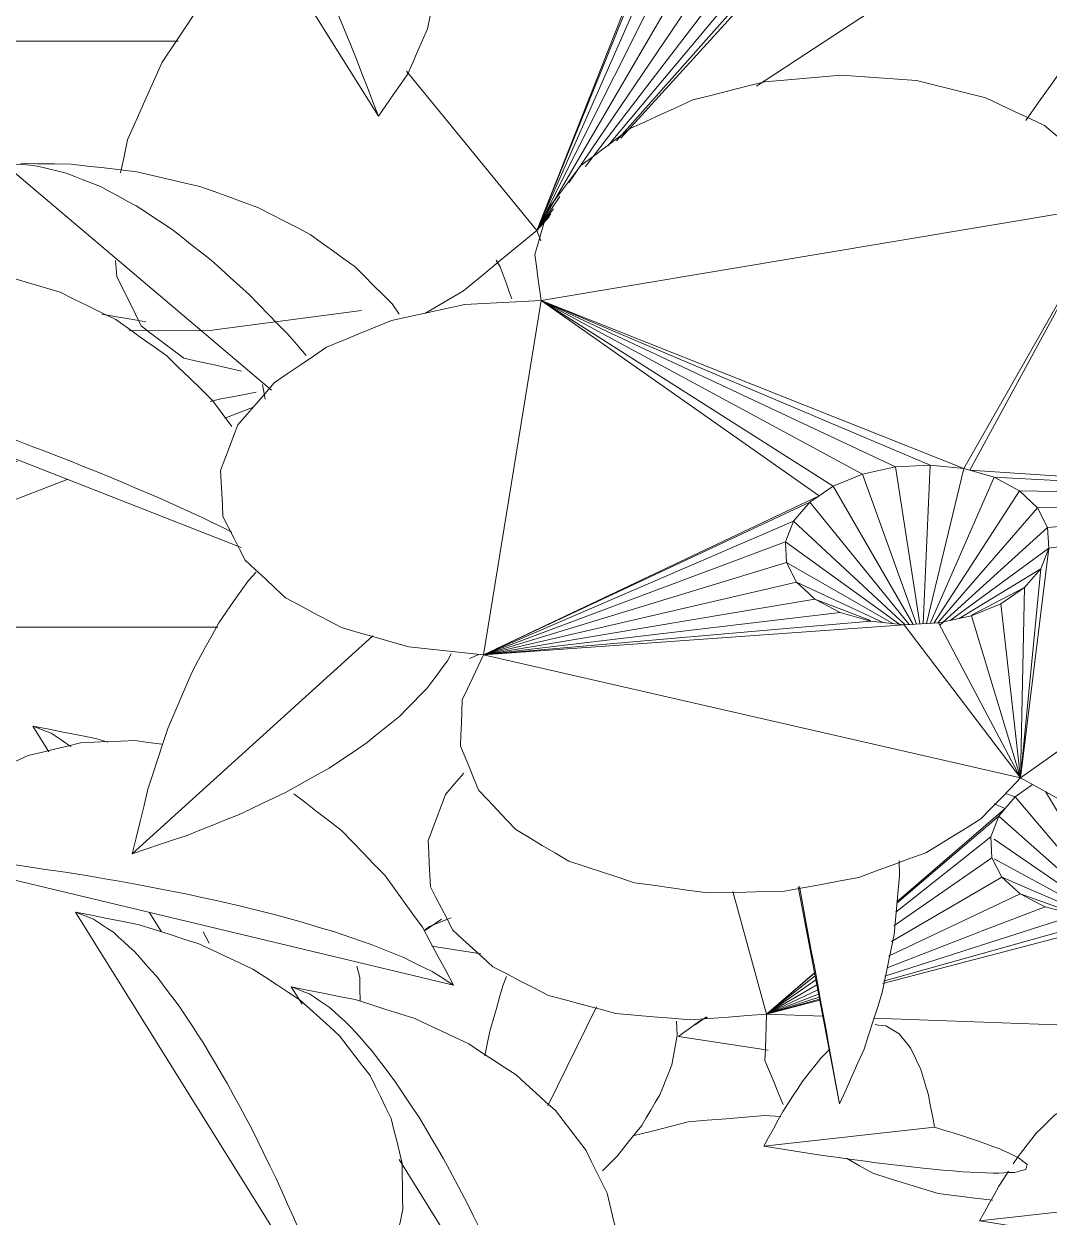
# Model space of a CAD drawing. Header units: metres. Extents: x 10.2 to 20.8, y -0.2 to 6.6.
# Drawn here: x 14.4222 to 14.4873, y 2.7453 to 2.8211 of the extents above; entities that cross this region are included whole.
import ezdxf

# ---------------------------------------------------------------- set-up
doc = ezdxf.new("R2010")
doc.units = ezdxf.units.M
for name, color, linetype, lineweight in [('Importações nas famílias', 250, 'Continuous', 5), ('Quadro estrutural', 7, 'Continuous', 5), ('Vegetação', 7, 'Continuous', 5)]:
    doc.layers.add(name, color=color, linetype=linetype, lineweight=lineweight)

# ---------------------------------------------------------------- blocks, each defined once
blk = doc.blocks.new('Planta_pergolado_12200 - plantas pergolado_skp_-V4187-Corte 3')
at = {"layer": 'Importações nas famílias'}
blk.add_line((14.450506, 2.780771), (14.4511, 2.78104), dxfattribs=at)
blk = doc.blocks.new('Planta_pergolado_12200 - plantas pergolado_skp_Component_12-V4427-Corte 3')
at = {"layer": 'Importações nas famílias'}
for p, q in [((14.439179, 2.759907), (14.439867, 2.758804)), ((14.446025, 2.748934), (14.45543, 2.73386))]:
    blk.add_line(p, q, dxfattribs=at)
at = {"layer": 'Importações nas famílias', "flags": 128}
for points in [[(14.443229, 2.759109), (14.442217, 2.759308), (14.441204, 2.759508), (14.440192, 2.759707), (14.439179, 2.759907)], [(14.439179, 2.759907), (14.439468, 2.759796), (14.439756, 2.759685), (14.440045, 2.759574), (14.440333, 2.759463)], [(14.440333, 2.759463), (14.440647, 2.759253), (14.440961, 2.759044), (14.441274, 2.758834), (14.441588, 2.758625)], [(14.447017, 2.75789), (14.44607, 2.758195), (14.445123, 2.7585), (14.444176, 2.758804), (14.443229, 2.759109)], [(14.441588, 2.758625), (14.441923, 2.758319), (14.442258, 2.758013), (14.442593, 2.757707), (14.442929, 2.757401)], [(14.442929, 2.757401), (14.443282, 2.757003), (14.443635, 2.756604), (14.443988, 2.756205), (14.444341, 2.755807)], [(14.450453, 2.75628), (14.449594, 2.756683), (14.448735, 2.757085), (14.447876, 2.757488), (14.447017, 2.75789)], [(14.444341, 2.755807), (14.444708, 2.75532), (14.445075, 2.754833), (14.445441, 2.754345), (14.445808, 2.753858)], [(14.453457, 2.754316), (14.452706, 2.754807), (14.451955, 2.755298), (14.451204, 2.755789), (14.450453, 2.75628)], [(14.455959, 2.752044), (14.455334, 2.752612), (14.454708, 2.75318), (14.454083, 2.753748), (14.453457, 2.754316)], [(14.445808, 2.753858), (14.446185, 2.753288), (14.446562, 2.752718), (14.446939, 2.752148), (14.447316, 2.751578)], [(14.4579, 2.749517), (14.457415, 2.750148), (14.45693, 2.75078), (14.456445, 2.751412), (14.455959, 2.752044)], [(14.447316, 2.751578), (14.447698, 2.750931), (14.44808, 2.750284), (14.448463, 2.749638), (14.448845, 2.748991)], [(14.448845, 2.748991), (14.449229, 2.748275), (14.449613, 2.747558), (14.449997, 2.746842), (14.450381, 2.746126)], [(14.459235, 2.746794), (14.458901, 2.747475), (14.458567, 2.748155), (14.458234, 2.748836), (14.4579, 2.749517)], [(14.459931, 2.74394), (14.459757, 2.744654), (14.459583, 2.745367), (14.459409, 2.746081), (14.459235, 2.746794)], [(14.450381, 2.746126), (14.450762, 2.745348), (14.451143, 2.74457), (14.451524, 2.743792), (14.451905, 2.743015)], [(14.459973, 2.741022), (14.459963, 2.741751), (14.459952, 2.742481), (14.459942, 2.743211), (14.459931, 2.74394)], [(14.451905, 2.743015), (14.452279, 2.742184), (14.452653, 2.741353), (14.453026, 2.740523), (14.4534, 2.739692)], [(14.45936, 2.738107), (14.459513, 2.738836), (14.459667, 2.739564), (14.45982, 2.740293), (14.459973, 2.741022)], [(14.4534, 2.739692), (14.453763, 2.738818), (14.454126, 2.737943), (14.454488, 2.737069), (14.454851, 2.736195)], [(14.458733, 2.736686), (14.459046, 2.737396), (14.45936, 2.738107)], [(14.454851, 2.736195), (14.455198, 2.735286), (14.455546, 2.734378)]]:
    blk.add_lwpolyline(points, dxfattribs=at)
blk = doc.blocks.new('Planta_pergolado_12200 - plantas pergolado_skp_Component_12-V4428-Corte 3')
at = {"layer": 'Importações nas famílias'}
for p, q in [((14.485341, 2.749126), (14.485038, 2.748658)), ((14.493747, 2.746245), (14.4829, 2.745032))]:
    blk.add_line(p, q, dxfattribs=at)
at = {"layer": 'Importações nas famílias', "flags": 128}
for points in [[(14.489735, 2.75278), (14.489483, 2.752701), (14.489232, 2.752623), (14.48898, 2.752545), (14.488729, 2.752467)], [(14.49066, 2.752683), (14.490428, 2.752707), (14.490197, 2.752731), (14.489966, 2.752755), (14.489735, 2.75278)], [(14.491493, 2.752177), (14.491285, 2.752303), (14.491076, 2.75243), (14.490868, 2.752556), (14.49066, 2.752683)], [(14.488729, 2.752467), (14.48846, 2.752287), (14.488191, 2.752107), (14.487922, 2.751927), (14.487653, 2.751748)], [(14.492043, 2.751495), (14.49186, 2.751722), (14.491677, 2.75195), (14.491493, 2.752177)], [(14.487653, 2.751748), (14.48737, 2.751468), (14.487086, 2.751189), (14.486803, 2.750909), (14.48652, 2.75063)], [(14.48652, 2.75063), (14.486225, 2.750254), (14.48593, 2.749878), (14.485635, 2.749502), (14.485341, 2.749126)], [(14.484735, 2.74819), (14.484433, 2.747722), (14.48413, 2.747253)], [(14.48413, 2.747253), (14.483822, 2.746698), (14.483515, 2.746143), (14.483208, 2.745587), (14.4829, 2.745032)], [(14.493747, 2.746245), (14.49365, 2.746755), (14.493553, 2.747265)], [(14.496101, 2.745507), (14.495512, 2.745691), (14.494924, 2.745876), (14.494336, 2.74606), (14.493747, 2.746245)], [(14.497893, 2.744854), (14.497445, 2.745017), (14.496997, 2.745181), (14.496549, 2.745344), (14.496101, 2.745507)], [(14.4829, 2.745032), (14.483836, 2.744886), (14.484771, 2.744741), (14.485707, 2.744595), (14.486643, 2.744449)], [(14.486643, 2.744449), (14.487493, 2.744331), (14.488344, 2.744213), (14.489195, 2.744095), (14.490046, 2.743977)], [(14.499082, 2.744302), (14.498785, 2.74444), (14.498488, 2.744578), (14.498191, 2.744716), (14.497893, 2.744854)], [(14.49964, 2.743863), (14.499501, 2.743973), (14.499361, 2.744083), (14.499222, 2.744192), (14.499082, 2.744302)], [(14.490046, 2.743977), (14.490792, 2.743889), (14.491538, 2.743801), (14.492284, 2.743713), (14.49303, 2.743625)], [(14.49303, 2.743625), (14.493653, 2.74357), (14.494277, 2.743514), (14.494901, 2.743459), (14.495524, 2.743403)], [(14.498825, 2.743364), (14.499007, 2.74341), (14.49919, 2.743456), (14.499372, 2.743502), (14.499554, 2.743548)], [(14.499554, 2.743548), (14.499575, 2.743627), (14.499597, 2.743706), (14.499619, 2.743784), (14.49964, 2.743863)], [(14.495524, 2.743403), (14.496011, 2.743381), (14.496498, 2.743359), (14.496985, 2.743337), (14.497472, 2.743315)], [(14.497472, 2.743315), (14.49781, 2.743327), (14.498148, 2.74334), (14.498487, 2.743352), (14.498825, 2.743364)]]:
    blk.add_lwpolyline(points, dxfattribs=at)
blk = doc.blocks.new('Planta_pergolado_12200 - plantas pergolado_skp_Component_16-V4433-Corte 3')
for name in ['Planta_pergolado_12200 - plantas pergolado_skp_Component_12-V4427-Corte 3', 'Planta_pergolado_12200 - plantas pergolado_skp_Component_12-V4428-Corte 3']:
    blk.add_blockref(name, (0, 0))
blk = doc.blocks.new('Planta_pergolado_12200 - plantas pergolado_skp_Component_12-V4434-Corte 3')
at = {"layer": 'Importações nas famílias'}
for p, q in [((14.422772, 2.776475), (14.423783, 2.774855)), ((14.427519, 2.775453), (14.426822, 2.775678)), ((14.430151, 2.764649), (14.430931, 2.7634)), ((14.43359, 2.763411), (14.433974, 2.762695)), ((14.443524, 2.760509), (14.44335, 2.761222))]:
    blk.add_line(p, q, dxfattribs=at)
at = {"layer": 'Importações nas famílias', "flags": 128}
for points in [[(14.426822, 2.775678), (14.42581, 2.775877), (14.424797, 2.776076), (14.423785, 2.776276), (14.422772, 2.776475)], [(14.422772, 2.776475), (14.423061, 2.776364), (14.423349, 2.776253), (14.423638, 2.776142), (14.423927, 2.776031)], [(14.423927, 2.776031), (14.42424, 2.775822), (14.424554, 2.775612), (14.424867, 2.775403), (14.425181, 2.775193)], [(14.443545, 2.75905), (14.443535, 2.759779), (14.443524, 2.760509)]]:
    blk.add_lwpolyline(points, dxfattribs=at)
blk = doc.blocks.new('Planta_pergolado_12200 - plantas pergolado_skp_Component_17-V4437-Corte 3')
at = {"layer": 'Importações nas famílias'}
blk.add_line((14.469235, 2.751743), (14.470266, 2.751668), dxfattribs=at)
at = {"layer": 'Importações nas famílias', "flags": 128}
for points in [[(14.46096, 2.750455), (14.462103, 2.750744), (14.463247, 2.751034), (14.46439, 2.751324)], [(14.46439, 2.751324), (14.465601, 2.751429), (14.466812, 2.751533), (14.468023, 2.751638), (14.469235, 2.751743)]]:
    blk.add_lwpolyline(points, dxfattribs=at)
blk = doc.blocks.new('Planta_pergolado_12200 - plantas pergolado_skp_Component_16-V4438-Corte 3')
for name in ['Planta_pergolado_12200 - plantas pergolado_skp_Component_12-V4434-Corte 3', 'Planta_pergolado_12200 - plantas pergolado_skp_Component_17-V4437-Corte 3']:
    blk.add_blockref(name, (0, 0))
blk = doc.blocks.new('Planta_pergolado_12200 - plantas pergolado_skp_Component_12-V4449-Corte 3')
at = {"layer": 'Importações nas famílias'}
for p, q in [((14.420923, 2.812235), (14.43793, 2.797826)), ((14.446022, 2.802667), (14.44558, 2.803314))]:
    blk.add_line(p, q, dxfattribs=at)
at = {"layer": 'Importações nas famílias', "flags": 128}
for points in [[(14.420923, 2.812235), (14.421399, 2.812205), (14.421875, 2.812175), (14.422352, 2.812146), (14.422828, 2.812116)], [(14.425199, 2.812193), (14.42413, 2.812203), (14.423061, 2.812214), (14.421992, 2.812224)], [(14.422828, 2.812116), (14.423341, 2.811993), (14.423854, 2.81187), (14.424367, 2.811747), (14.42488, 2.811624)], [(14.429378, 2.811704), (14.428333, 2.811826), (14.427289, 2.811948), (14.426244, 2.81207), (14.425199, 2.812193)], [(14.42488, 2.811624), (14.425425, 2.811408), (14.425969, 2.811193), (14.426513, 2.810978), (14.427058, 2.810763)], [(14.433361, 2.810781), (14.432365, 2.811012), (14.431369, 2.811242), (14.430373, 2.811473), (14.429378, 2.811704)], [(14.427058, 2.810763), (14.427627, 2.810458), (14.428197, 2.810153), (14.428766, 2.809848), (14.429336, 2.809544)], [(14.437054, 2.809445), (14.436131, 2.809779), (14.435207, 2.810113), (14.434284, 2.810447), (14.433361, 2.810781)], [(14.429336, 2.809544), (14.429924, 2.809153), (14.430513, 2.808761), (14.431101, 2.80837), (14.43169, 2.807979)], [(14.440372, 2.807726), (14.439543, 2.808156), (14.438713, 2.808585), (14.437884, 2.809015), (14.437054, 2.809445)], [(14.43169, 2.807979), (14.43229, 2.807506), (14.432891, 2.807033), (14.433492, 2.80656), (14.434093, 2.806087)], [(14.443236, 2.805667), (14.44252, 2.806182), (14.441804, 2.806697), (14.441088, 2.807212), (14.440372, 2.807726)], [(14.434093, 2.806087), (14.434699, 2.805537), (14.435306, 2.804988), (14.435912, 2.804438), (14.436518, 2.803888)], [(14.44558, 2.803314), (14.444994, 2.803902), (14.444408, 2.804491), (14.443822, 2.805079), (14.443236, 2.805667)], [(14.436518, 2.803888), (14.437124, 2.803268), (14.437729, 2.802648), (14.438334, 2.802027), (14.43894, 2.801407)], [(14.43894, 2.801407), (14.439537, 2.800723), (14.440135, 2.800039)]]:
    blk.add_lwpolyline(points, dxfattribs=at)
blk = doc.blocks.new('Planta_pergolado_12200 - plantas pergolado_skp_Component_12-V4450-Corte 3')
at = {"layer": 'Importações nas famílias'}
blk.add_line((14.413815, 2.768557), (14.449488, 2.760023), dxfattribs=at)
at = {"layer": 'Importações nas famílias', "flags": 128}
for points in [[(14.425801, 2.775417), (14.424967, 2.775215), (14.424133, 2.775014), (14.423299, 2.774813), (14.422465, 2.774611)], [(14.429237, 2.775572), (14.428378, 2.775534), (14.427519, 2.775495), (14.42666, 2.775456), (14.425801, 2.775417)], [(14.430965, 2.775323), (14.430101, 2.775448), (14.429237, 2.775572)], [(14.422465, 2.774611), (14.421676, 2.774252), (14.420886, 2.773893), (14.420097, 2.773534), (14.419307, 2.773175)], [(14.419307, 2.773175), (14.418581, 2.772666), (14.417854, 2.772158), (14.417128, 2.771649), (14.416401, 2.771141)], [(14.44237, 2.76985), (14.441612, 2.770432), (14.440854, 2.771014), (14.440095, 2.771597), (14.439337, 2.772179)], [(14.416401, 2.771141), (14.415755, 2.770495), (14.415108, 2.769849), (14.414462, 2.769203), (14.413815, 2.768557)], [(14.445115, 2.767001), (14.444429, 2.767713), (14.443743, 2.768425), (14.443057, 2.769138), (14.44237, 2.76985)], [(14.413815, 2.768557), (14.414803, 2.768454), (14.415791, 2.768351), (14.416778, 2.768248), (14.417766, 2.768145)], [(14.417766, 2.768145), (14.418742, 2.768023), (14.419719, 2.7679), (14.420695, 2.767778), (14.421671, 2.767656)], [(14.421671, 2.767656), (14.422625, 2.767515), (14.423579, 2.767375), (14.424532, 2.767235), (14.425486, 2.767094)], [(14.425486, 2.767094), (14.426407, 2.766937), (14.427328, 2.76678), (14.428249, 2.766624), (14.42917, 2.766467)], [(14.42917, 2.766467), (14.430047, 2.766295), (14.430925, 2.766123), (14.431803, 2.765952), (14.432681, 2.76578)], [(14.447506, 2.7637), (14.446908, 2.764525), (14.446311, 2.76535), (14.445713, 2.766176), (14.445115, 2.767001)], [(14.432681, 2.76578), (14.433505, 2.765596), (14.43433, 2.765411), (14.435155, 2.765227), (14.43598, 2.765042)], [(14.43598, 2.765042), (14.436742, 2.764847), (14.437505, 2.764652), (14.438268, 2.764457), (14.43903, 2.764261)], [(14.43903, 2.764261), (14.439722, 2.764057), (14.440414, 2.763853), (14.441107, 2.76365), (14.441799, 2.763446)], [(14.441799, 2.763446), (14.442412, 2.763235), (14.443026, 2.763025), (14.44364, 2.762815), (14.444254, 2.762605)], [(14.449488, 2.760023), (14.448992, 2.760943), (14.448497, 2.761862), (14.448002, 2.762781), (14.447506, 2.7637)], [(14.444254, 2.762605), (14.444783, 2.76239), (14.445311, 2.762176), (14.44584, 2.761962), (14.446369, 2.761748)], [(14.446369, 2.761748), (14.446807, 2.761532), (14.447244, 2.761316), (14.447682, 2.7611), (14.44812, 2.760884)], [(14.44812, 2.760884), (14.448462, 2.760669), (14.448804, 2.760454), (14.449146, 2.760239), (14.449488, 2.760023)]]:
    blk.add_lwpolyline(points, dxfattribs=at)
blk = doc.blocks.new('Planta_pergolado_12200 - plantas pergolado_skp_Component_12-V4452-Corte 3')
at = {"layer": 'Importações nas famílias'}
for p, q in [((14.452856, 2.760564), (14.452614, 2.759974)), ((14.45547, 2.752358), (14.458576, 2.758635))]:
    blk.add_line(p, q, dxfattribs=at)
at = {"layer": 'Importações nas famílias', "flags": 128}
for points in [[(14.452614, 2.759974), (14.452409, 2.759253), (14.452204, 2.758533), (14.451999, 2.757813), (14.451793, 2.757092)], [(14.463686, 2.756825), (14.463669, 2.757277), (14.463653, 2.75773)], [(14.451793, 2.757092), (14.451629, 2.756259), (14.451483, 2.755519)], [(14.463341, 2.754952), (14.463427, 2.75542), (14.463514, 2.755889), (14.4636, 2.756357), (14.463686, 2.756825)], [(14.462589, 2.753039), (14.462777, 2.753517), (14.462965, 2.753995), (14.463153, 2.754474), (14.463341, 2.754952)], [(14.461437, 2.751105), (14.461725, 2.751588), (14.462013, 2.752072), (14.462301, 2.752555), (14.462589, 2.753039)], [(14.459899, 2.749172), (14.460283, 2.749655), (14.460668, 2.750138), (14.461052, 2.750621), (14.461437, 2.751105)], [(14.458945, 2.748217), (14.459422, 2.748694), (14.459899, 2.749172)]]:
    blk.add_lwpolyline(points, dxfattribs=at)
blk = doc.blocks.new('Planta_pergolado_12200 - plantas pergolado_skp_Component_17-V4453-Corte 3')
at = {"layer": 'Importações nas famílias'}
for p, q in [((14.485151, 2.771981), (14.48627, 2.772766)), ((14.48453, 2.771246), (14.485151, 2.771981)), ((14.485151, 2.771981), (14.48455, 2.772204)), ((14.491637, 2.764337), (14.485151, 2.771981)), ((14.491876, 2.764354), (14.487078, 2.772321)), ((14.477639, 2.765306), (14.48453, 2.771246)), ((14.48453, 2.771246), (14.483824, 2.771541)), ((14.484115, 2.770755), (14.48453, 2.771246)), ((14.477641, 2.765232), (14.484115, 2.770755)), ((14.483614, 2.769436), (14.484115, 2.770755)), ((14.484115, 2.770755), (14.491376, 2.764317)), ((14.477578, 2.764664), (14.483614, 2.769436)), ((14.483682, 2.768114), (14.483614, 2.769436)), ((14.491121, 2.76427), (14.483824, 2.769292)), ((14.477448, 2.763786), (14.483682, 2.768114)), ((14.484314, 2.766881), (14.483682, 2.768114)), ((14.483824, 2.768037), (14.490626, 2.76434)), ((14.477303, 2.762797), (14.484314, 2.766881)), ((14.485466, 2.765818), (14.484314, 2.766881)), ((14.484314, 2.766881), (14.490042, 2.764391)), ((14.46937, 2.758177), (14.467234, 2.765981)), ((14.477112, 2.761852), (14.485466, 2.765818)), ((14.489312, 2.764454), (14.485466, 2.765818)), ((14.486105, 2.76549), (14.485466, 2.765818)), ((14.482959, 2.763418), (14.487061, 2.765)), ((14.487061, 2.765), (14.486105, 2.76549)), ((14.48899, 2.764481), (14.487061, 2.765)), ((14.493309, 2.764462), (14.476761, 2.760117)), ((14.4768, 2.760268), (14.491121, 2.764298)), ((14.476885, 2.760592), (14.48899, 2.764481)), ((14.477026, 2.76113), (14.482912, 2.7634)), ((14.46937, 2.758177), (14.472413, 2.7608)), ((14.46937, 2.758177), (14.472418, 2.760777)), ((14.46937, 2.758177), (14.47245, 2.760611)), ((14.46937, 2.758177), (14.4725, 2.76035)), ((14.46937, 2.758177), (14.47256, 2.760035)), ((14.46937, 2.758177), (14.47262, 2.75972)), ((14.46937, 2.758177), (14.472672, 2.75945)), ((14.46937, 2.758177), (14.47271, 2.75925)), ((14.46937, 2.758177), (14.472734, 2.759123)), ((14.472746, 2.759063), (14.46937, 2.758177)), ((14.46937, 2.758177), (14.47294, 2.758046)), ((14.476155, 2.757928), (14.506131, 2.756828))]:
    blk.add_line(p, q, dxfattribs=at)
at = {"layer": 'Importações nas famílias', "flags": 128}
for points in [[(14.448982, 2.772131), (14.449556, 2.772811), (14.45013, 2.773491)], [(14.447871, 2.769207), (14.448149, 2.769938), (14.448426, 2.770669), (14.448704, 2.7714), (14.448982, 2.772131)], [(14.448021, 2.766276), (14.447983, 2.767009), (14.447946, 2.767742), (14.447908, 2.768474), (14.447871, 2.769207)], [(14.449422, 2.76354), (14.449072, 2.764224), (14.448721, 2.764908), (14.448371, 2.765592), (14.448021, 2.766276)], [(14.451978, 2.761184), (14.451339, 2.761773), (14.4507, 2.762362), (14.450061, 2.762951), (14.449422, 2.76354)], [(14.455515, 2.75937), (14.454631, 2.759823), (14.453746, 2.760277), (14.452862, 2.760731), (14.451978, 2.761184)], [(14.459792, 2.75822), (14.458723, 2.758507), (14.457654, 2.758795), (14.456584, 2.759082), (14.455515, 2.75937)], [(14.464518, 2.757813), (14.463336, 2.757915), (14.462155, 2.758016), (14.460974, 2.758118), (14.459792, 2.75822)], [(14.46937, 2.758177), (14.468157, 2.758086), (14.466944, 2.757995), (14.465731, 2.757904), (14.464518, 2.757813)], [(14.469266, 2.755231), (14.469292, 2.755968), (14.469318, 2.756704), (14.469344, 2.75744), (14.46937, 2.758177)], [(14.470422, 2.752441), (14.470133, 2.753138), (14.469844, 2.753836), (14.469555, 2.754534), (14.469266, 2.755231)], [(14.476116, 2.748061), (14.475277, 2.748544), (14.474437, 2.749028)], [(14.480268, 2.74677), (14.47923, 2.747093), (14.478192, 2.747416), (14.477154, 2.747738), (14.476116, 2.748061)], [(14.48373, 2.746355), (14.482598, 2.746491), (14.481433, 2.74663), (14.480268, 2.74677)]]:
    blk.add_lwpolyline(points, dxfattribs=at)
blk = doc.blocks.new('Planta_pergolado_12200 - plantas pergolado_skp_Component_16-V4454-Corte 3')
for name in ['Planta_pergolado_12200 - plantas pergolado_skp_Component_12-V4449-Corte 3', 'Planta_pergolado_12200 - plantas pergolado_skp_Component_17-V4453-Corte 3', 'Planta_pergolado_12200 - plantas pergolado_skp_Component_12-V4450-Corte 3', 'Planta_pergolado_12200 - plantas pergolado_skp_Component_12-V4452-Corte 3']:
    blk.add_blockref(name, (0, 0))
blk = doc.blocks.new('Planta_pergolado_12200 - plantas pergolado_skp_Component_12-V4421-Corte 3')
at = {"layer": 'Importações nas famílias'}
blk.add_line((14.504186, 2.82997), (14.521248, 2.802625), dxfattribs=at)
at = {"layer": 'Importações nas famílias', "flags": 128}
for points in [[(14.508236, 2.829172), (14.507224, 2.829371), (14.506211, 2.829571), (14.505199, 2.82977), (14.504186, 2.82997)], [(14.504186, 2.82997), (14.504475, 2.829859), (14.504763, 2.829748), (14.505052, 2.829637), (14.50534, 2.829526)], [(14.50534, 2.829526), (14.505654, 2.829316), (14.505968, 2.829107), (14.506281, 2.828897), (14.506595, 2.828688)], [(14.506595, 2.828688), (14.50693, 2.828382), (14.507265, 2.828076), (14.5076, 2.82777), (14.507936, 2.827464)], [(14.512024, 2.827954), (14.511077, 2.828258), (14.51013, 2.828563), (14.509183, 2.828867), (14.508236, 2.829172)], [(14.51546, 2.826343), (14.514601, 2.826746), (14.513742, 2.827149), (14.512883, 2.827551), (14.512024, 2.827954)], [(14.507936, 2.827464), (14.508289, 2.827066), (14.508642, 2.826667), (14.508995, 2.826268), (14.509348, 2.82587)], [(14.518464, 2.824379), (14.517713, 2.82487), (14.516962, 2.825361), (14.516211, 2.825852), (14.51546, 2.826343)], [(14.509348, 2.82587), (14.509715, 2.825383), (14.510082, 2.824896), (14.510449, 2.824409), (14.510815, 2.823922)], [(14.510815, 2.823922), (14.511192, 2.823351), (14.511569, 2.822781), (14.511946, 2.822211), (14.512323, 2.821641)], [(14.520966, 2.822107), (14.520341, 2.822675), (14.519715, 2.823243), (14.51909, 2.823811), (14.518464, 2.824379)], [(14.512323, 2.821641), (14.512705, 2.820994), (14.513088, 2.820348), (14.51347, 2.819701), (14.513852, 2.819054)], [(14.522907, 2.81958), (14.522422, 2.820212), (14.521937, 2.820843), (14.521452, 2.821475), (14.520966, 2.822107)], [(14.524242, 2.816857), (14.523908, 2.817538), (14.523575, 2.818219), (14.523241, 2.818899), (14.522907, 2.81958)], [(14.513852, 2.819054), (14.514236, 2.818338), (14.51462, 2.817622), (14.515004, 2.816905), (14.515388, 2.816189)], [(14.524938, 2.814003), (14.524764, 2.814717), (14.52459, 2.81543), (14.524416, 2.816144), (14.524242, 2.816857)], [(14.515388, 2.816189), (14.515769, 2.815411), (14.51615, 2.814633), (14.516531, 2.813856), (14.516912, 2.813078)], [(14.52498, 2.811085), (14.52497, 2.811815), (14.524959, 2.812544), (14.524949, 2.813274), (14.524938, 2.814003)], [(14.516912, 2.813078), (14.517286, 2.812247), (14.51766, 2.811416), (14.518033, 2.810586), (14.518407, 2.809755)], [(14.524367, 2.80817), (14.52452, 2.808899), (14.524674, 2.809628), (14.524827, 2.810356), (14.52498, 2.811085)], [(14.518407, 2.809755), (14.51877, 2.808881), (14.519133, 2.808006), (14.519495, 2.807132), (14.519858, 2.806258)], [(14.523113, 2.805328), (14.523427, 2.806038), (14.52374, 2.806749), (14.524054, 2.80746), (14.524367, 2.80817)], [(14.519858, 2.806258), (14.520205, 2.805349), (14.520553, 2.804441), (14.5209, 2.803533), (14.521248, 2.802625)], [(14.521248, 2.802625), (14.521714, 2.8033), (14.52218, 2.803976), (14.522647, 2.804652), (14.523113, 2.805328)]]:
    blk.add_lwpolyline(points, dxfattribs=at)
blk = doc.blocks.new('Planta_pergolado_12200 - plantas pergolado_skp_Component_12-V4456-Corte 3')
at = {"layer": 'Importações nas famílias'}
blk.add_line((14.40229, 2.801023), (14.435987, 2.78784), dxfattribs=at)
at = {"layer": 'Importações nas famílias', "flags": 128}
for points in [[(14.413076, 2.805428), (14.41213, 2.805216), (14.411184, 2.805004), (14.410238, 2.804793), (14.409292, 2.804581)], [(14.416931, 2.805622), (14.415967, 2.805574), (14.415004, 2.805525), (14.41404, 2.805476), (14.413076, 2.805428)], [(14.420768, 2.805159), (14.419809, 2.805275), (14.418849, 2.805391), (14.41789, 2.805506), (14.416931, 2.805622)], [(14.424495, 2.80405), (14.423563, 2.804327), (14.422631, 2.804604), (14.4217, 2.804882), (14.420768, 2.805159)], [(14.409292, 2.804581), (14.408386, 2.804211), (14.40748, 2.803841), (14.406574, 2.803471), (14.405669, 2.803101)], [(14.428026, 2.802319), (14.427144, 2.802752), (14.426261, 2.803184), (14.425378, 2.803617), (14.424495, 2.80405)], [(14.405669, 2.803101), (14.404824, 2.802581), (14.403979, 2.802062), (14.403135, 2.801542), (14.40229, 2.801023)], [(14.431278, 2.80001), (14.430465, 2.800587), (14.429652, 2.801165), (14.428839, 2.801742), (14.428026, 2.802319)], [(14.40229, 2.801023), (14.403234, 2.800746), (14.404177, 2.80047), (14.405121, 2.800193), (14.406064, 2.799917)], [(14.406064, 2.799917), (14.407013, 2.799623), (14.407961, 2.79933), (14.408909, 2.799036), (14.409858, 2.798742)], [(14.434175, 2.797174), (14.433451, 2.797883), (14.432726, 2.798592), (14.432002, 2.799301), (14.431278, 2.80001)], [(14.409858, 2.798742), (14.410801, 2.798434), (14.411744, 2.798127), (14.412687, 2.797819), (14.41363, 2.797511)], [(14.41363, 2.797511), (14.414556, 2.797192), (14.415483, 2.796874), (14.41641, 2.796555), (14.417337, 2.796237)], [(14.435411, 2.795527), (14.434793, 2.79635), (14.434175, 2.797174)], [(14.417337, 2.796237), (14.418238, 2.795911), (14.419138, 2.795586), (14.420039, 2.79526), (14.420939, 2.794934)], [(14.420939, 2.794934), (14.421804, 2.794605), (14.422668, 2.794276), (14.423532, 2.793947), (14.424396, 2.793617)], [(14.424396, 2.793617), (14.425215, 2.793288), (14.426033, 2.792959), (14.426852, 2.79263), (14.42767, 2.792301)], [(14.42767, 2.792301), (14.428433, 2.791976), (14.429197, 2.791651), (14.42996, 2.791325), (14.430723, 2.791)], [(14.430723, 2.791), (14.431423, 2.790682), (14.432123, 2.790364), (14.432823, 2.790047), (14.433523, 2.789729)], [(14.433523, 2.789729), (14.434151, 2.789422), (14.43478, 2.789115), (14.435408, 2.788808)]]:
    blk.add_lwpolyline(points, dxfattribs=at)
blk = doc.blocks.new('Planta_pergolado_12200 - plantas pergolado_skp_Component_12-V4430-Corte 3')
at = {"layer": 'Importações nas famílias'}
for p, q in [((14.489343, 2.684305), (14.489323, 2.685241)), ((14.485535, 2.669797), (14.482897, 2.683597))]:
    blk.add_line(p, q, dxfattribs=at)
at = {"layer": 'Importações nas famílias', "flags": 128}
for points in [[(14.489003, 2.680567), (14.489088, 2.681501), (14.489173, 2.682436), (14.489258, 2.68337), (14.489343, 2.684305)], [(14.482984, 2.683606), (14.483157, 2.682681), (14.483355, 2.681627)], [(14.483355, 2.681627), (14.483547, 2.680591), (14.48374, 2.679555), (14.483933, 2.678519), (14.484125, 2.677483)], [(14.488248, 2.676875), (14.488437, 2.677798), (14.488626, 2.678721), (14.488814, 2.679644), (14.489003, 2.680567)], [(14.484125, 2.677483), (14.484308, 2.676489), (14.484491, 2.675496), (14.484674, 2.674502), (14.484857, 2.673508)], [(14.487088, 2.673272), (14.487378, 2.674173), (14.487668, 2.675074), (14.487958, 2.675975), (14.488248, 2.676875)], [(14.484857, 2.673508), (14.485027, 2.672581), (14.485196, 2.671653), (14.485365, 2.670725), (14.485535, 2.669797)], [(14.485535, 2.669797), (14.485923, 2.670666), (14.486311, 2.671535), (14.4867, 2.672404), (14.487088, 2.673272)]]:
    blk.add_lwpolyline(points, dxfattribs=at)
blk = doc.blocks.new('Planta_pergolado_12200 - plantas pergolado_skp_Component_12-V4457-Corte 3')
at = {"layer": 'Importações nas famílias'}
for p, q in [((14.436956, 2.786267), (14.436455, 2.785731)), ((14.429076, 2.768365), (14.444368, 2.782225)), ((14.449106, 2.780632), (14.449337, 2.781078))]:
    blk.add_line(p, q, dxfattribs=at)
at = {"layer": 'Importações nas famílias', "flags": 128}
for points in [[(14.436455, 2.785731), (14.435984, 2.785061), (14.435514, 2.784391), (14.435043, 2.78372), (14.434573, 2.78305)], [(14.434573, 2.78305), (14.434144, 2.782261), (14.433714, 2.781472), (14.433285, 2.780683), (14.432856, 2.779894)], [(14.44778, 2.778861), (14.448112, 2.779304), (14.448443, 2.779746), (14.448774, 2.780189), (14.449106, 2.780632)], [(14.432856, 2.779894), (14.432478, 2.779005), (14.432101, 2.778116), (14.431723, 2.777227), (14.431345, 2.776338)], [(14.446071, 2.777121), (14.446498, 2.777556), (14.446926, 2.777991), (14.447353, 2.778426), (14.44778, 2.778861)], [(14.443996, 2.775431), (14.444515, 2.775853), (14.445034, 2.776276), (14.445552, 2.776698), (14.446071, 2.777121)], [(14.431345, 2.776338), (14.431028, 2.77537), (14.43071, 2.774402), (14.430393, 2.773433), (14.430075, 2.772465)], [(14.441579, 2.77381), (14.442183, 2.774216), (14.442788, 2.774621), (14.443392, 2.775026), (14.443996, 2.775431)], [(14.438847, 2.772277), (14.43953, 2.772661), (14.440213, 2.773044), (14.440896, 2.773427), (14.441579, 2.77381)], [(14.430075, 2.772465), (14.429826, 2.77144), (14.429576, 2.770415), (14.429326, 2.76939), (14.429076, 2.768365)], [(14.435829, 2.770848), (14.436584, 2.771205), (14.437338, 2.771563), (14.438092, 2.77192), (14.438847, 2.772277)], [(14.43256, 2.769539), (14.433378, 2.769867), (14.434195, 2.770194), (14.435012, 2.770521), (14.435829, 2.770848)], [(14.429076, 2.768365), (14.429947, 2.768659), (14.430818, 2.768952), (14.431689, 2.769246), (14.43256, 2.769539)]]:
    blk.add_lwpolyline(points, dxfattribs=at)
blk = doc.blocks.new('Planta_pergolado_12200 - plantas pergolado_skp_Component_17-V4458-Corte 3')
at = {"layer": 'Importações nas famílias'}
for p, q in [((14.491442, 2.80963), (14.455055, 2.803531)), ((14.481894, 2.792847), (14.491442, 2.80963)), ((14.491442, 2.80963), (14.482283, 2.792735)), ((14.451384, 2.78101), (14.455055, 2.803531)), ((14.477568, 2.792952), (14.455055, 2.803531)), ((14.455055, 2.803531), (14.47976, 2.793073)), ((14.47547, 2.792494), (14.455055, 2.803531)), ((14.473607, 2.79173), (14.455055, 2.803531)), ((14.472708, 2.791119), (14.455055, 2.803531)), ((14.455055, 2.803531), (14.481894, 2.792847)), ((14.47547, 2.792494), (14.477568, 2.792952)), ((14.477568, 2.792952), (14.47976, 2.793073)), ((14.479107, 2.782971), (14.477568, 2.792952)), ((14.479318, 2.782983), (14.47976, 2.793073)), ((14.479532, 2.782995), (14.481894, 2.792847)), ((14.47976, 2.793073), (14.481894, 2.792847)), ((14.481894, 2.792847), (14.482283, 2.792735)), ((14.473607, 2.79173), (14.47547, 2.792494)), ((14.478893, 2.78296), (14.47547, 2.792494)), ((14.479754, 2.783007), (14.483827, 2.79229)), ((14.482283, 2.792735), (14.483827, 2.79229)), ((14.482283, 2.792735), (14.510259, 2.790877)), ((14.483827, 2.79229), (14.485427, 2.791441)), ((14.483827, 2.79229), (14.510259, 2.790877)), ((14.472708, 2.791119), (14.473607, 2.79173)), ((14.478671, 2.782947), (14.473607, 2.79173)), ((14.479989, 2.78302), (14.485427, 2.791441)), ((14.485427, 2.791441), (14.486584, 2.790357)), ((14.485427, 2.791441), (14.510259, 2.790877)), ((14.451384, 2.78101), (14.472708, 2.791119)), ((14.451384, 2.78101), (14.472108, 2.79071)), ((14.471073, 2.789506), (14.472108, 2.79071)), ((14.472108, 2.79071), (14.472708, 2.791119)), ((14.472108, 2.79071), (14.478434, 2.782935)), ((14.510259, 2.790877), (14.485502, 2.773189)), ((14.486584, 2.790357), (14.510259, 2.790877)), ((14.487219, 2.789111), (14.510259, 2.790877)), ((14.487289, 2.78779), (14.510259, 2.790877)), ((14.480249, 2.783037), (14.486584, 2.790357)), ((14.486584, 2.790357), (14.487219, 2.789111)), ((14.451384, 2.78101), (14.471073, 2.789506)), ((14.470574, 2.788199), (14.471073, 2.789506)), ((14.478177, 2.78292), (14.471073, 2.789506)), ((14.480367, 2.782901), (14.487219, 2.789111)), ((14.487219, 2.789111), (14.487289, 2.78779)), ((14.451384, 2.78101), (14.470574, 2.788199)), ((14.470645, 2.786877), (14.470574, 2.788199)), ((14.470574, 2.788199), (14.477836, 2.782945)), ((14.481029, 2.783197), (14.487289, 2.78779)), ((14.485502, 2.773189), (14.487289, 2.78779)), ((14.48679, 2.786483), (14.487289, 2.78779)), ((14.451384, 2.78101), (14.470645, 2.786877)), ((14.47128, 2.785632), (14.470645, 2.786877)), ((14.470645, 2.786877), (14.477387, 2.782992)), ((14.481593, 2.78332), (14.48679, 2.786483)), ((14.48679, 2.786483), (14.485502, 2.773189)), ((14.485756, 2.785279), (14.48679, 2.786483)), ((14.451384, 2.78101), (14.47128, 2.785632)), ((14.476812, 2.783053), (14.47128, 2.785632)), ((14.471743, 2.785198), (14.47128, 2.785632)), ((14.482394, 2.78353), (14.485756, 2.785279)), ((14.484256, 2.784259), (14.485756, 2.785279)), ((14.485756, 2.785279), (14.485502, 2.773189)), ((14.451384, 2.78101), (14.472437, 2.784548)), ((14.472437, 2.784548), (14.471743, 2.785198)), ((14.474036, 2.783699), (14.472437, 2.784548)), ((14.472437, 2.784548), (14.475969, 2.783183)), ((14.482394, 2.783495), (14.484256, 2.784259)), ((14.485502, 2.773189), (14.484256, 2.784259)), ((14.451384, 2.78101), (14.474036, 2.783699)), ((14.451384, 2.78101), (14.475969, 2.783142)), ((14.475969, 2.783142), (14.474036, 2.783699)), ((14.478104, 2.782916), (14.475969, 2.783142)), ((14.480295, 2.783037), (14.478104, 2.782916)), ((14.480717, 2.783129), (14.480295, 2.783037)), ((14.480295, 2.783037), (14.485502, 2.773189)), ((14.480717, 2.783129), (14.482394, 2.783495)), ((14.485502, 2.773189), (14.482394, 2.783495)), ((14.478104, 2.782916), (14.451384, 2.78101)), ((14.478104, 2.782916), (14.485502, 2.773189)), ((14.451384, 2.78101), (14.485502, 2.773189))]:
    blk.add_line(p, q, dxfattribs=at)
at = {"layer": 'Importações nas famílias', "flags": 128}
for points in [[(14.469267, 2.81743), (14.470479, 2.817535), (14.47169, 2.81764), (14.472901, 2.817745), (14.474112, 2.81785)], [(14.474112, 2.81785), (14.475308, 2.817763), (14.476505, 2.817675), (14.477701, 2.817588), (14.478898, 2.817501)], [(14.464694, 2.816271), (14.465838, 2.816561), (14.466981, 2.816851), (14.468124, 2.81714), (14.469267, 2.81743)], [(14.478898, 2.817501), (14.479998, 2.817228), (14.481098, 2.816955), (14.482198, 2.816682), (14.483298, 2.816408)], [(14.483298, 2.816408), (14.484227, 2.815968), (14.485156, 2.815527), (14.486085, 2.815087), (14.487014, 2.814646)], [(14.460704, 2.814452), (14.461702, 2.814907), (14.462699, 2.815362), (14.463697, 2.815817), (14.464694, 2.816271)], [(14.457569, 2.812096), (14.458353, 2.812685), (14.459136, 2.813274), (14.45992, 2.813863), (14.460704, 2.814452)], [(14.487014, 2.814646), (14.487709, 2.814068), (14.488403, 2.81349), (14.489097, 2.812912), (14.489792, 2.812334)], [(14.455502, 2.809365), (14.456019, 2.810048), (14.456535, 2.810731), (14.457052, 2.811413), (14.457569, 2.812096)], [(14.454645, 2.806443), (14.454859, 2.807174), (14.455073, 2.807904), (14.455288, 2.808634), (14.455502, 2.809365)], [(14.455055, 2.803531), (14.454953, 2.804259), (14.45485, 2.804987), (14.454747, 2.805715), (14.454645, 2.806443)], [(14.450196, 2.803265), (14.451411, 2.803332), (14.452625, 2.803398), (14.45384, 2.803465), (14.455055, 2.803531)], [(14.445543, 2.802249), (14.446706, 2.802503), (14.447869, 2.802757), (14.449033, 2.803011), (14.450196, 2.803265)], [(14.441412, 2.800553), (14.442445, 2.800977), (14.443477, 2.801401), (14.44451, 2.801825), (14.445543, 2.802249)], [(14.438087, 2.798293), (14.438918, 2.798858), (14.43975, 2.799423), (14.440581, 2.799988), (14.441412, 2.800553)], [(14.435793, 2.795623), (14.436366, 2.79629), (14.43694, 2.796958), (14.437513, 2.797626), (14.438087, 2.798293)], [(14.434686, 2.792723), (14.434963, 2.793448), (14.435239, 2.794173), (14.435516, 2.794898), (14.435793, 2.795623)], [(14.434842, 2.789793), (14.434803, 2.790526), (14.434764, 2.791258), (14.434725, 2.791991), (14.434686, 2.792723)], [(14.436251, 2.787032), (14.435899, 2.787723), (14.435547, 2.788413), (14.435195, 2.789103), (14.434842, 2.789793)], [(14.438816, 2.784628), (14.438175, 2.785229), (14.437534, 2.78583), (14.436892, 2.786431), (14.436251, 2.787032)], [(14.442363, 2.782745), (14.441476, 2.783216), (14.44059, 2.783686), (14.439703, 2.784157), (14.438816, 2.784628)], [(14.446649, 2.781511), (14.445578, 2.781819), (14.444506, 2.782128), (14.443435, 2.782436), (14.442363, 2.782745)], [(14.451384, 2.78101), (14.4502, 2.781135), (14.449017, 2.78126), (14.447833, 2.781385), (14.446649, 2.781511)], [(14.450031, 2.778141), (14.450369, 2.778858), (14.450707, 2.779575), (14.451045, 2.780292), (14.451384, 2.78101)], [(14.449933, 2.775201), (14.449957, 2.775936), (14.449982, 2.776671), (14.450006, 2.777406), (14.450031, 2.778141)], [(14.451096, 2.77239), (14.450805, 2.773093), (14.450514, 2.773796), (14.450223, 2.774498), (14.449933, 2.775201)], [(14.485502, 2.773189), (14.484873, 2.772538), (14.484244, 2.771887), (14.483615, 2.771237), (14.482986, 2.770586)], [(14.489482, 2.770999), (14.488487, 2.771546), (14.487492, 2.772094), (14.486497, 2.772641), (14.485502, 2.773189)], [(14.453441, 2.769901), (14.452855, 2.770523), (14.452269, 2.771145), (14.451682, 2.771768), (14.451096, 2.77239)], [(14.482986, 2.770586), (14.48211, 2.770046), (14.481233, 2.769507), (14.480356, 2.768967), (14.47948, 2.768428)], [(14.456809, 2.767902), (14.455967, 2.768401), (14.455125, 2.768901), (14.454283, 2.769401), (14.453441, 2.769901)], [(14.46097, 2.766529), (14.459929, 2.766872), (14.458889, 2.767215), (14.457849, 2.767559), (14.456809, 2.767902)], [(14.47948, 2.768428), (14.478415, 2.768036), (14.47735, 2.767644), (14.476286, 2.767252), (14.475221, 2.76686)], [(14.465639, 2.765877), (14.464472, 2.76604), (14.463305, 2.766203), (14.462137, 2.766366), (14.46097, 2.766529)], [(14.475221, 2.76686), (14.474041, 2.766642), (14.472861, 2.766425), (14.47168, 2.766208), (14.4705, 2.76599)], [(14.4705, 2.76599), (14.469285, 2.765962), (14.46807, 2.765934), (14.466855, 2.765906), (14.465639, 2.765877)]]:
    blk.add_lwpolyline(points, dxfattribs=at)
blk = doc.blocks.new('Planta_pergolado_12200 - plantas pergolado_skp_Component_16-V4459-Corte 3')
for name, p in [('Planta_pergolado_12200 - plantas pergolado_skp_Component_12-V4421-Corte 3', (-0.076536, 0.012612)), ('Planta_pergolado_12200 - plantas pergolado_skp_Component_17-V4458-Corte 3', (0, 0)), ('Planta_pergolado_12200 - plantas pergolado_skp_Component_12-V4456-Corte 3', (0, 0)), ('Planta_pergolado_12200 - plantas pergolado_skp_Component_12-V4457-Corte 3', (0, 0)), ('Planta_pergolado_12200 - plantas pergolado_skp_Component_12-V4430-Corte 3', (-0.011529, 0.082675))]:
    blk.add_blockref(name, p)
blk = doc.blocks.new('Planta_pergolado_12200 - plantas pergolado_skp_Component_12-V4469-Corte 3')
at = {"layer": 'Importações nas famílias'}
blk.add_line((14.480038, 2.750998), (14.469191, 2.749785), dxfattribs=at)
at = {"layer": 'Importações nas famílias', "flags": 128}
for points in [[(14.47695, 2.757436), (14.476719, 2.75746), (14.476488, 2.757485), (14.476257, 2.757509)], [(14.477784, 2.75693), (14.477575, 2.757057), (14.477367, 2.757183), (14.477159, 2.75731), (14.47695, 2.757436)], [(14.478517, 2.756021), (14.478334, 2.756249), (14.47815, 2.756476), (14.477967, 2.756703), (14.477784, 2.75693)], [(14.473377, 2.755942), (14.473094, 2.755663), (14.47281, 2.755383)], [(14.479141, 2.754719), (14.478985, 2.755045), (14.478829, 2.75537), (14.478673, 2.755696), (14.478517, 2.756021)], [(14.47281, 2.755383), (14.472515, 2.755007), (14.472221, 2.754632), (14.471926, 2.754256), (14.471631, 2.75388)], [(14.47965, 2.753039), (14.479523, 2.753459), (14.479396, 2.753879), (14.479269, 2.754299), (14.479141, 2.754719)], [(14.471631, 2.75388), (14.471329, 2.753411), (14.471026, 2.752943), (14.470723, 2.752475), (14.47042, 2.752007)], [(14.480038, 2.750998), (14.479941, 2.751508), (14.479844, 2.752018), (14.479747, 2.752529), (14.47965, 2.753039)], [(14.47042, 2.752007), (14.470113, 2.751451), (14.469806, 2.750896), (14.469498, 2.750341), (14.469191, 2.749785)], [(14.482391, 2.75026), (14.481803, 2.750445), (14.481215, 2.750629), (14.480626, 2.750814), (14.480038, 2.750998)], [(14.469191, 2.749785), (14.470126, 2.74964), (14.471062, 2.749494), (14.471998, 2.749349), (14.472933, 2.749203)], [(14.484184, 2.749608), (14.483736, 2.749771), (14.483288, 2.749934), (14.48284, 2.750097), (14.482391, 2.75026)], [(14.485373, 2.749055), (14.485076, 2.749194), (14.484778, 2.749332), (14.484481, 2.74947), (14.484184, 2.749608)], [(14.472933, 2.749203), (14.473784, 2.749085), (14.474635, 2.748967), (14.475485, 2.748848), (14.476336, 2.74873)], [(14.485931, 2.748617), (14.485791, 2.748726), (14.485652, 2.748836), (14.485512, 2.748946), (14.485373, 2.749055)], [(14.476336, 2.74873), (14.477082, 2.748642), (14.477828, 2.748555), (14.478574, 2.748467), (14.47932, 2.748379)], [(14.47932, 2.748379), (14.479944, 2.748323), (14.480568, 2.748268), (14.481191, 2.748212), (14.481815, 2.748156)], [(14.481815, 2.748156), (14.482302, 2.748134), (14.482789, 2.748113), (14.483275, 2.748091), (14.483762, 2.748069)], [(14.483762, 2.748069), (14.484101, 2.748081), (14.484439, 2.748093), (14.484777, 2.748105), (14.485116, 2.748117)], [(14.485116, 2.748117), (14.485298, 2.748163), (14.48548, 2.748209), (14.485662, 2.748255), (14.485844, 2.748301)], [(14.485844, 2.748301), (14.485866, 2.74838), (14.485888, 2.748459), (14.485909, 2.748538), (14.485931, 2.748617)]]:
    blk.add_lwpolyline(points, dxfattribs=at)
blk = doc.blocks.new('Planta_pergolado_12200 - plantas pergolado_skp_Component_16-V4471-Corte 3')
for name, p in [('Planta_pergolado_12200 - plantas pergolado_skp_Component_12-V4421-Corte 3', (-0.078716, -0.06531)), ('Planta_pergolado_12200 - plantas pergolado_skp_Component_12-V4469-Corte 3', (0, 0))]:
    blk.add_blockref(name, p)
blk = doc.blocks.new('Planta_pergolado_12200 - plantas pergolado_skp_Component_12-V4483-Corte 3')
at = {"layer": 'Importações nas famílias'}
for p, q in [((14.46556, 2.758001), (14.464841, 2.757504)), ((14.465163, 2.75778), (14.465622, 2.757967)), ((14.463765, 2.756758), (14.469468, 2.755886))]:
    blk.add_line(p, q, dxfattribs=at)
at = {"layer": 'Importações nas famílias', "flags": 128}
blk.add_lwpolyline([(14.463765, 2.756758), (14.464114, 2.757014), (14.464464, 2.757269), (14.464813, 2.757524), (14.465163, 2.75778)], dxfattribs=at)
blk = doc.blocks.new('Planta_pergolado_12200 - plantas pergolado_skp_Component_16-V4487-Corte 3')
blk.add_blockref('Planta_pergolado_12200 - plantas pergolado_skp_Component_12-V4483-Corte 3', (0, 0))
blk = doc.blocks.new('Planta_pergolado_12200 - plantas pergolado_skp_Component_12-V4490-Corte 3')
at = {"layer": 'Importações nas famílias'}
for p, q in [((14.44872, 2.764212), (14.447643, 2.763467)), ((14.447615, 2.763487), (14.447965, 2.763743)), ((14.448106, 2.762486), (14.451214, 2.76201))]:
    blk.add_line(p, q, dxfattribs=at)
at = {"layer": 'Importações nas famílias', "flags": 128}
blk.add_lwpolyline([(14.447965, 2.763743), (14.448424, 2.76393), (14.448883, 2.764117), (14.449341, 2.764305)], dxfattribs=at)
blk = doc.blocks.new('Planta_pergolado_12200 - plantas pergolado_skp_Component_16-V4494-Corte 3')
blk.add_blockref('Planta_pergolado_12200 - plantas pergolado_skp_Component_12-V4490-Corte 3', (0, 0))
blk = doc.blocks.new('Planta_pergolado_12200 - plantas pergolado_skp_Component_12-V4507-Corte 3')
at = {"layer": 'Importações nas famílias'}
for p, q in [((14.43403, 2.797104), (14.434699, 2.797269)), ((14.434952, 2.79605), (14.436831, 2.79678)), ((14.3935, 2.77995), (14.424941, 2.792162))]:
    blk.add_line(p, q, dxfattribs=at)
at = {"layer": 'Importações nas famílias', "flags": 128}
for points in [[(14.42994, 2.802179), (14.429242, 2.802298), (14.427962, 2.802517), (14.427147, 2.802656)], [(14.406366, 2.798933), (14.405406, 2.798241), (14.404446, 2.797549), (14.403487, 2.796857), (14.402527, 2.796165)], [(14.434699, 2.797269), (14.435452, 2.797412), (14.436206, 2.797555), (14.436959, 2.797698)], [(14.402527, 2.796165), (14.401708, 2.795323), (14.40089, 2.794481), (14.400071, 2.79364), (14.399252, 2.792798)], [(14.419752, 2.792554), (14.420775, 2.792934), (14.421797, 2.793314)], [(14.399252, 2.792798), (14.398593, 2.791826), (14.397935, 2.790854), (14.397276, 2.789882), (14.396617, 2.78891)], [(14.415501, 2.790833), (14.416563, 2.791264), (14.417626, 2.791694), (14.418689, 2.792124), (14.419752, 2.792554)], [(14.411134, 2.788931), (14.412226, 2.789407), (14.413317, 2.789882), (14.414409, 2.790358), (14.415501, 2.790833)], [(14.396617, 2.78891), (14.396134, 2.787831), (14.395651, 2.786752), (14.395168, 2.785673), (14.394685, 2.784594)], [(14.406702, 2.786868), (14.40781, 2.787383), (14.408918, 2.787899), (14.410026, 2.788415), (14.411134, 2.788931)], [(14.402252, 2.784666), (14.403364, 2.785217), (14.404477, 2.785767), (14.405589, 2.786317), (14.406702, 2.786868)], [(14.394685, 2.784594), (14.394389, 2.783433), (14.394093, 2.782272), (14.393796, 2.781111), (14.3935, 2.77995)], [(14.397835, 2.782352), (14.398939, 2.782931), (14.400044, 2.783509), (14.401148, 2.784088), (14.402252, 2.784666)], [(14.3935, 2.77995), (14.394584, 2.78055), (14.395668, 2.781151), (14.396751, 2.781751), (14.397835, 2.782352)]]:
    blk.add_lwpolyline(points, dxfattribs=at)
blk = doc.blocks.new('Planta_pergolado_12200 - plantas pergolado_skp_Component_12-V4508-Corte 3')
at = {"layer": 'Importações nas famílias'}
blk.add_line((14.470707, 2.828601), (14.470011, 2.82873), dxfattribs=at)
at = {"layer": 'Importações nas famílias', "flags": 128}
for points in [[(14.490795, 2.817269), (14.489953, 2.818047), (14.489111, 2.818825)], [(14.493785, 2.81379), (14.493037, 2.81466), (14.49229, 2.815529), (14.491542, 2.816399), (14.490795, 2.817269)], [(14.495719, 2.810936), (14.495074, 2.811887), (14.494429, 2.812839), (14.493785, 2.81379)]]:
    blk.add_lwpolyline(points, dxfattribs=at)
blk = doc.blocks.new('Planta_pergolado_12200 - plantas pergolado_skp_Component_12-V4509-Corte 3')
at = {"layer": 'Importações nas famílias'}
for p, q in [((14.452458, 2.805677), (14.452187, 2.806091)), ((14.437346, 2.798185), (14.437515, 2.79725))]:
    blk.add_line(p, q, dxfattribs=at)
at = {"layer": 'Importações nas famílias', "flags": 128}
blk.add_lwpolyline([(14.453186, 2.803642), (14.453004, 2.804151), (14.452822, 2.80466), (14.45264, 2.805168), (14.452458, 2.805677)], dxfattribs=at)
blk = doc.blocks.new('Planta_pergolado_12200 - plantas pergolado_skp_Component_17-V4510-Corte 3')
at = {"layer": 'Importações nas famílias'}
for p, q in [((14.45477, 2.807977), (14.464961, 2.833669)), ((14.45477, 2.807977), (14.464783, 2.832831)), ((14.45477, 2.807977), (14.464916, 2.831011)), ((14.45477, 2.807977), (14.465615, 2.829591)), ((14.45477, 2.807977), (14.466834, 2.828665)), ((14.457877, 2.812043), (14.470469, 2.828515)), ((14.456809, 2.810998), (14.46849, 2.828298)), ((14.459277, 2.813357), (14.471505, 2.82795)), ((14.459831, 2.813681), (14.472168, 2.827583)), ((14.472647, 2.827608), (14.460116, 2.813848)), ((14.468727, 2.817143), (14.482677, 2.826304)), ((14.45477, 2.807977), (14.446493, 2.818098)), ((14.45477, 2.807977), (14.456231, 2.810141)), ((14.45477, 2.807977), (14.455826, 2.80936)), ((14.45477, 2.807977), (14.455662, 2.809043)), ((14.45477, 2.807977), (14.455589, 2.808901)), ((14.455561, 2.808846), (14.45477, 2.807977)), ((14.455028, 2.807314), (14.45477, 2.807977)), ((14.428097, 2.80506), (14.428023, 2.806069))]:
    blk.add_line(p, q, dxfattribs=at)
at = {"layer": 'Importações nas famílias', "flags": 128}
for points in [[(14.430981, 2.818674), (14.431795, 2.819897), (14.432609, 2.821119), (14.433423, 2.822342), (14.434237, 2.823565)], [(14.428787, 2.813738), (14.429336, 2.814972), (14.429884, 2.816206), (14.430433, 2.81744), (14.430981, 2.818674)], [(14.488381, 2.818564), (14.48752, 2.817353), (14.486659, 2.816143), (14.485826, 2.81497)], [(14.428342, 2.811638), (14.428541, 2.812577), (14.428787, 2.813738)], [(14.45477, 2.807977), (14.453606, 2.80702), (14.452442, 2.806063), (14.451279, 2.805105), (14.450115, 2.804148)], [(14.429648, 2.801909), (14.42926, 2.802697), (14.428873, 2.803485), (14.428485, 2.804272), (14.428097, 2.80506)], [(14.450115, 2.804148), (14.44889, 2.803427), (14.447666, 2.802706)], [(14.432351, 2.799857), (14.431676, 2.80037), (14.431, 2.800883), (14.430324, 2.801396), (14.429648, 2.801909)], [(14.436022, 2.799043), (14.435105, 2.799247), (14.434187, 2.79945), (14.433269, 2.799654), (14.432351, 2.799857)]]:
    blk.add_lwpolyline(points, dxfattribs=at)
blk = doc.blocks.new('Planta_pergolado_12200 - plantas pergolado_skp_Component_16-V4511-Corte 3')
for name in ['Planta_pergolado_12200 - plantas pergolado_skp_Component_17-V4510-Corte 3', 'Planta_pergolado_12200 - plantas pergolado_skp_Component_12-V4508-Corte 3', 'Planta_pergolado_12200 - plantas pergolado_skp_Component_12-V4509-Corte 3', 'Planta_pergolado_12200 - plantas pergolado_skp_Component_12-V4507-Corte 3']:
    blk.add_blockref(name, (0, 0))
blk = doc.blocks.new('Planta_pergolado_12200 - plantas pergolado_skp_-V4512-Corte 3')
for name in ['Planta_pergolado_12200 - plantas pergolado_skp_Component_16-V4511-Corte 3', 'Planta_pergolado_12200 - plantas pergolado_skp_Component_16-V4494-Corte 3', 'Planta_pergolado_12200 - plantas pergolado_skp_Component_16-V4487-Corte 3']:
    blk.add_blockref(name, (0, 0))
blk = doc.blocks.new('Planta_pergolado_12200 - plantas pergolado_skp_-V4513-Corte 3')
at = {"layer": 'Importações nas famílias'}
for p, q in [((14.433978, 2.801627), (14.443632, 2.802897)), ((14.428907, 2.801608), (14.433978, 2.801627))]:
    blk.add_line(p, q, dxfattribs=at)
for name in ['Planta_pergolado_12200 - plantas pergolado_skp_-V4512-Corte 3', 'Planta_pergolado_12200 - plantas pergolado_skp_Component_16-V4459-Corte 3', 'Planta_pergolado_12200 - plantas pergolado_skp_Component_16-V4454-Corte 3', 'Planta_pergolado_12200 - plantas pergolado_skp_Component_16-V4438-Corte 3', 'Planta_pergolado_12200 - plantas pergolado_skp_Component_16-V4471-Corte 3', 'Planta_pergolado_12200 - plantas pergolado_skp_Component_16-V4433-Corte 3']:
    blk.add_blockref(name, (0, 0))
blk = doc.blocks.new('Planta_pergolado_12200 - plantas pergolado_skp_-V4514-Corte 3')
for name in ['Planta_pergolado_12200 - plantas pergolado_skp_-V4513-Corte 3', 'Planta_pergolado_12200 - plantas pergolado_skp_-V4187-Corte 3']:
    blk.add_blockref(name, (0, 0))
blk = doc.blocks.new('Planta_pergolado_12200 - Planta_pergolado_12200-V5114-Corte 3')
blk.add_blockref('Planta_pergolado_12200 - plantas pergolado_skp_-V4514-Corte 3', (0, 0))
blk = doc.blocks.new('Tram - Tram-V5116-Corte 3')
at = {"layer": 'Quadro estrutural', "color": 250}
blk.add_line((14.434518, 2.782776), (14.400777, 2.782776), dxfattribs=at)

msp = doc.modelspace()

# ---------------------------------------------------------------- linework, layer by layer
at = {"layer": 'Quadro estrutural', "color": 250}
msp.add_line((14.431988, 2.82), (14.115, 2.82), dxfattribs=at)

# ---------------------------------------------------------------- block references
msp.add_blockref('Tram - Tram-V5116-Corte 3', (0, 0), dxfattribs=at)
at = {"layer": 'Vegetação', "color": 250}
msp.add_blockref('Planta_pergolado_12200 - Planta_pergolado_12200-V5114-Corte 3', (0, 0), dxfattribs=at)

doc.saveas('drawing.dxf')
